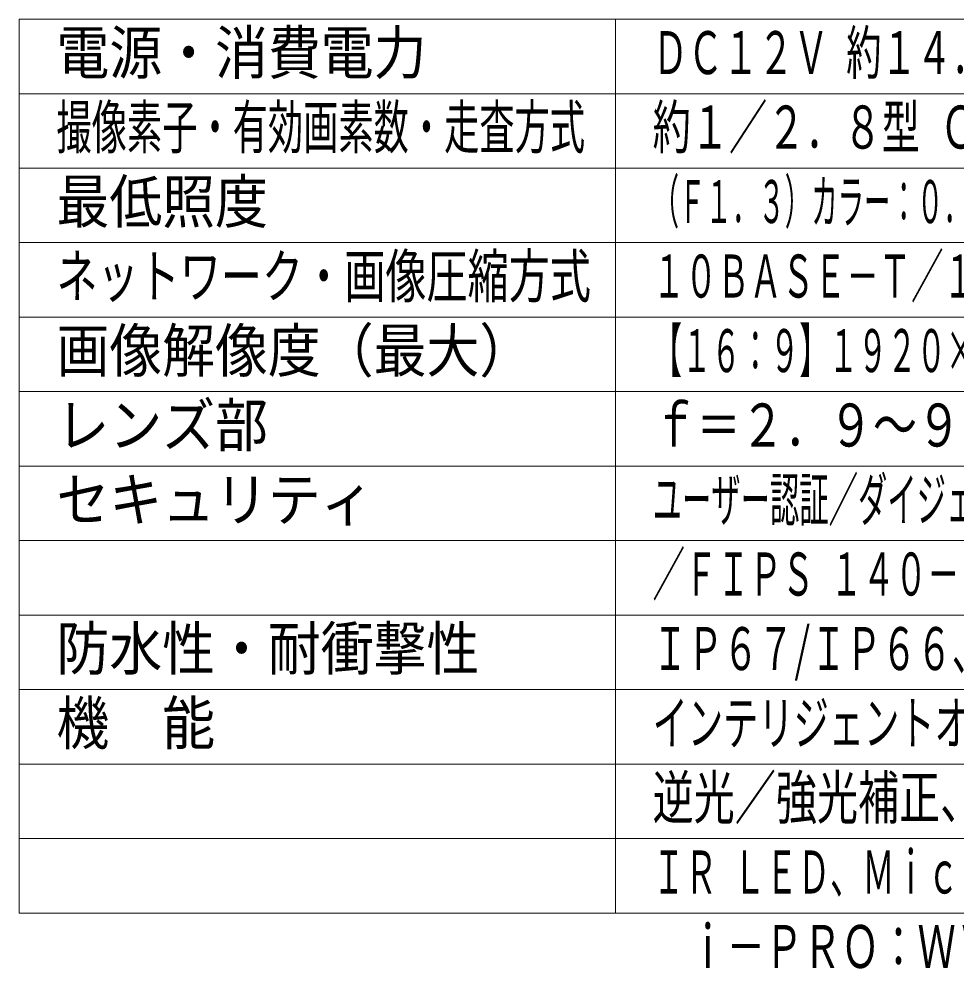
# Model space of a CAD drawing. Units: millimetres on the paper. Extents: x -63 to 64, y -59 to 59.
# Drawn here: x -62.5 to 0.4, y -59 to 5.4 of the extents above; entities that cross this region are included whole.
import ezdxf
from ezdxf.enums import TextEntityAlignment as Align

# ---------------------------------------------------------------- set-up
doc = ezdxf.new("R2010")
doc.units = ezdxf.units.MM
doc.layers.add('0-3_MOJI1', color=7, linetype='Continuous')
doc.layers.add('0-4_相当品', color=4, linetype='Continuous')
doc.layers.add('0-5_WAKU', color=4, linetype='Continuous', lineweight=9)
doc.styles.add('ＭＳ ゴシック', font='')
doc.styles.get('ＭＳ ゴシック').set_extended_font_data('MS Gothic')

msp = doc.modelspace()

# ---------------------------------------------------------------- linework, layer by layer
at = {"layer": '0-5_WAKU', "color": 3}
for p, q in [((62.463, 5.409), (-62.537, 5.409)), ((-62.537, -54.591), (-62.537, 5.409)), ((-22.537, -54.591), (-22.537, 5.409)), ((-62.537, -54.591), (62.463, -54.591))]:
    msp.add_line(p, q, dxfattribs=at)
at = {"layer": '0-5_WAKU'}
for p, q in [((62.463, 0.409), (-62.537, 0.409)), ((62.463, -4.591), (-62.537, -4.591)), ((-62.537, -9.591), (62.463, -9.591)), ((-62.537, -14.591), (62.463, -14.591)), ((-62.537, -19.591), (62.463, -19.591)), ((-62.537, -24.591), (62.463, -24.591)), ((62.463, -29.591), (-62.537, -29.591)), ((62.463, -34.591), (-62.537, -34.591)), ((-62.537, -39.591), (62.463, -39.591)), ((62.463, -44.591), (-62.537, -44.591)), ((62.463, -49.591), (-62.537, -49.591))]:
    msp.add_line(p, q, dxfattribs=at)

# ---------------------------------------------------------------- texts
at = {"layer": '0-3_MOJI1', "style": 'ＭＳ ゴシック'}
for s, height, width, p in [('電源・消費電力', 2.889, 0.9, (-60.037, 0.854)), ('ＤＣ１２Ｖ 約１４．２Ｗ、ＰｏＥ＋（ＩＥＥＥ８０２．３ａｔ準拠）約１４Ｗ', 2.886, 0.6, (-20.037, 0.854)), ('撮像素子・有効画素数・走査方式', 2.889, 0.6, (-60.037, -4.146)), ('約１／２．８型 ＣＭＯＳセンサー・約２１０万画素・プログレッシブ', 2.889, 0.65, (-20.037, -4.146)), ('最低照度', 2.889, 0.9, (-60.037, -9.146)), ('（Ｆ１．３）カラー：０．０００６ｌｘ、白黒：０．０００４ｌｘ／０ｌｘ（ＩＲ ＬＥＤ点灯時）', 2.889, 0.45, (-20.037, -9.146)), ('ネットワーク・画像圧縮方式', 2.889, 0.7, (-60.037, -14.146)), ('１０ＢＡＳＥ－Ｔ／１００ＢＡＳＥ－ＴＸ・Ｈ．２６５、Ｈ．２６４、ＪＰＥＧ', 2.889, 0.55, (-20.037, -14.146)), ('画像解像度（最大）', 2.889, 0.9, (-60.037, -19.146)), ('【１６：９】１９２０×１０８０（６０ｆｐｓ）【４：３】２０４８×１５３６（６０ｆｐｓ）', 2.886, 0.5, (-20.037, -19.146)), ('レンズ部', 2.889, 0.9, (-60.037, -24.146)), ('ｆ＝２．９～９ｍｍ（３。１倍、電動ズーム／電動フォーカス）', 2.889, 0.75, (-20.037, -24.146)), ('ユーザー認証／ダイジェスト認証／ホスト認証／ＨＴＴＰＳ／動画ファイルの改ざん検出', 2.886, 0.5, (-20.037, -29.146)), ('セキュリティ', 2.889, 0.9, (-60.037, -29.146)), ('／ＦＩＰＳ １４０－２ ｌｅｖｅｌ３準拠セキュアエレメント、セキュアブート', 2.889, 0.55, (-20.037, -34.146)), ('防水性・耐衝撃性', 2.889, 0.9, (-60.037, -39.146)), ('ＩＰ６７/ＩＰ６６、Ｔｙｐｅ４Ｘ、ＮＥＭＡ４Ｘ 準拠・５０Ｊ、ＩＫ１０', 2.886, 0.6, (-20.037, -39.146)), ('インテリジェントオート、スーパーダイナミック、スマートコーディング、', 2.889, 0.6, (-20.037, -44.146)), ('機\u3000能', 2.889, 0.9, (-60.037, -44.146)), ('逆光／強光補正、カラー／白黒切換、動作検知、妨害検知、音検知、', 2.886, 0.7, (-20.037, -49.146)), ('ＩＲ ＬＥＤ、ＭｉｃｒｏＳＤスロット、ＡＩ音識別、ＡＩアプリ最大９個搭載可能', 2.886, 0.55, (-20.037, -54.146))]:
    msp.add_text(s, height=height, dxfattribs=dict(at, width=width)).set_placement(p, align=Align.BOTTOM_LEFT)
at = {"layer": '0-4_相当品', "style": 'ＭＳ ゴシック', "width": 0.65}
msp.add_text('ｉ－ＰＲＯ：ＷＶ－Ｘ２５３００－Ｖ３ＬＮ＋ＷＶ－ＱＷＬ５００－Ｗ', height=2.886, dxfattribs=at).set_placement((-17.617, -59.146), align=Align.BOTTOM_LEFT)

doc.saveas('drawing.dxf')
